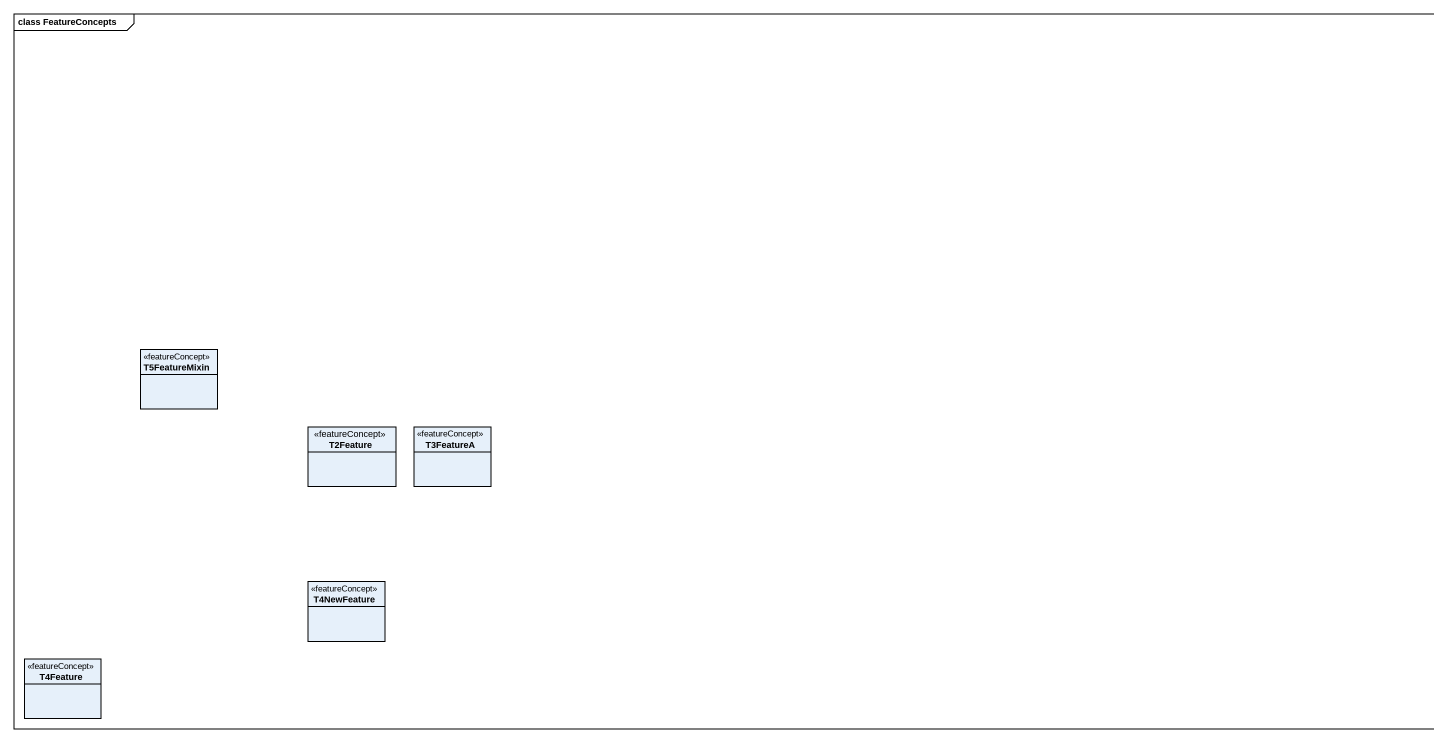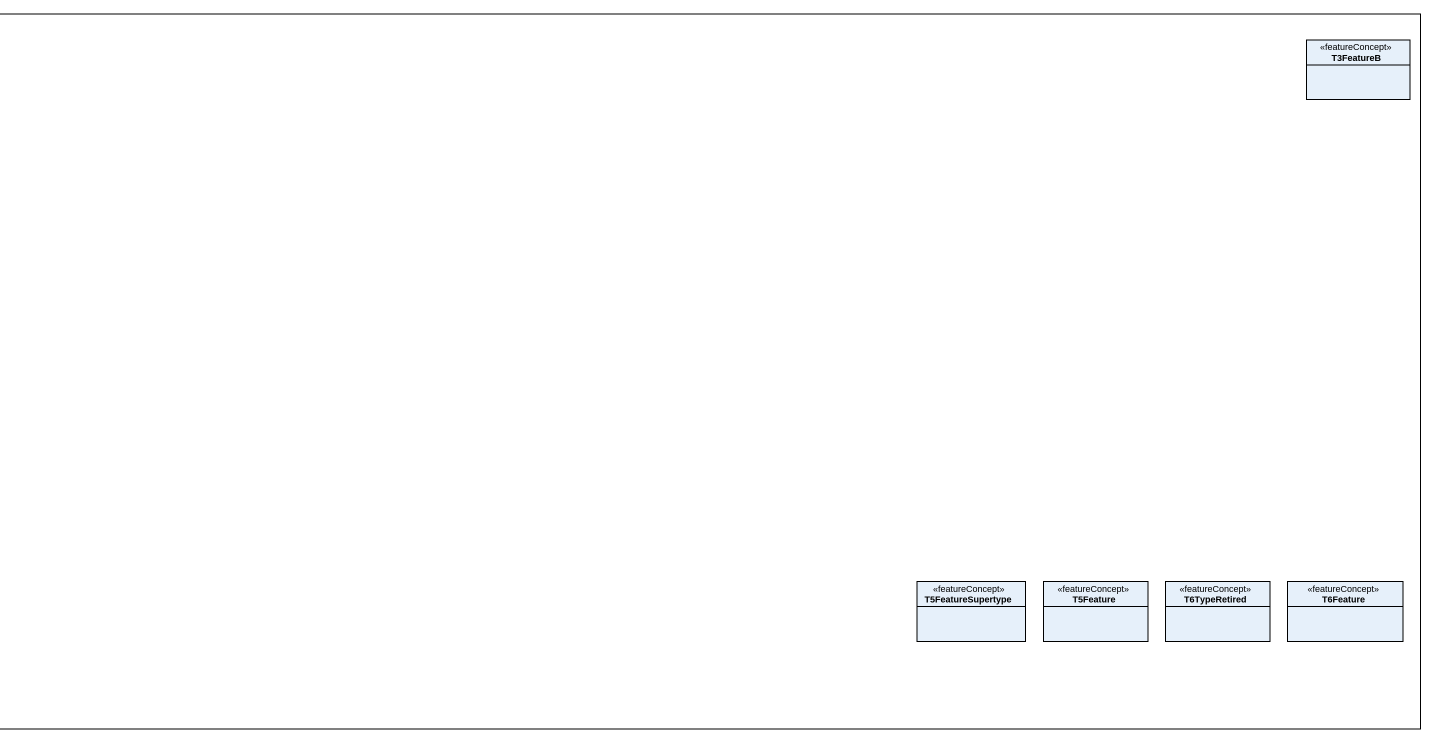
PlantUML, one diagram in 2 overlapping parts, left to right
@startuml
mainframe class FeatureConcepts
hide circle
hide empty members
class T3FeatureB <<featureConcept>>
class T5FeatureMixin <<featureConcept>>
class T2Feature <<featureConcept>>
class T3FeatureA <<featureConcept>>
class T4NewFeature <<featureConcept>>
class T5FeatureSupertype <<featureConcept>>
class T5Feature <<featureConcept>>
class T6TypeRetired <<featureConcept>>
class T6Feature <<featureConcept>>
class T4Feature <<featureConcept>>
@enduml
